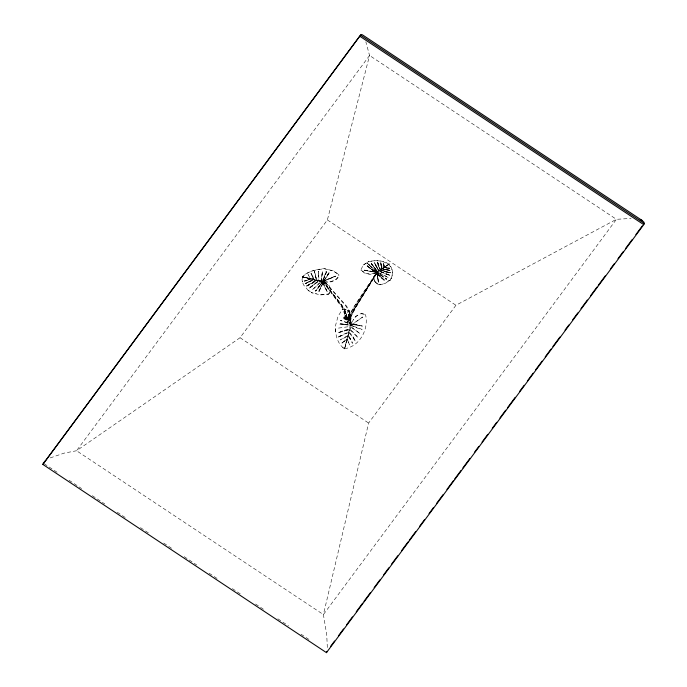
<?xml version="1.0" encoding="UTF-8"?>
<svg xmlns="http://www.w3.org/2000/svg" width="687" height="687" viewBox="0 0 687 687"><rect width="100%" height="100%" fill="white"/><g stroke="black" fill="none" stroke-linecap="round" stroke-linejoin="round"><path stroke-width="0.52" stroke-dasharray="3.44 2.58" d="M326.024 271.545L326.17 272.559C315.29 298.785 328.661 264.529 326.265 272.696L322.547 281.335L323.981 280.88L329.185 272.842L323.981 280.88M326.119 271.691L326.016 272.593M345.552 319.584L343.655 318.321L344.582 314.139L342.719 308.489L323.13 281.747L324.668 281.696L346.068 305.492A44.105 18.351 24.3 0 1 350.061 316.389L349.065 319.584L344.745 318.339L345.552 319.584L346.497 316.595A40.877 17.012 24.3 0 0 341.731 305.105L323.345 281.902L323.783 281.696M327.347 647.558L326.72 634.728L323.405 614.573L368.627 423.055L455.945 305.268L616.419 219.316L631.078 218.423M383.973 267.372L383.69 263.173L384.256 267.08L382.23 268.471L380.838 262.537L382.23 268.471M383.69 263.173L384.085 267.191M321.181 281.035L322.443 271.339L321.181 281.035L319.034 280.571L318.364 271.193L319.034 275.599M391.221 278.372C397.215 264.237 380.804 258.372 369.846 261.541L368.387 261.515L369.958 261.361C377.197 260.021 388.498 260.184 391.659 268.334C392.56 271.545 392.56 275.066 391.332 278.192C390.748 278.982 390.396 278.905 391.332 278.192M316.509 279.901L318.794 280.519L318.364 271.193M328.738 294.113L330.627 290.12L329.94 287.947L330.756 289.21L330.43 291.554L328.738 294.113L327.553 294.551L320.288 294.878L311.288 292.671L316.406 293.796M330.035 288.093L329.107 285.56L322.658 281.241L302.168 276.784L323.362 282.099L327.751 282.159L331.306 281.816L335.866 279.772L337.875 277.823L338.914 274.998L338.665 275.513M347.296 322.735L349.288 319.936L348.987 319.395L347.854 320.005L347.966 319.481C351.589 316.784 348.987 322.589 347.193 323.259L347.553 321.825M350.516 323.663L350.61 324.736L350.164 314.637A40.877 2.911 -80.3 0 0 348.421 315.453L348.223 315.951L349.013 314.491L348.549 315.118L348.97 314.637L350.868 324.118M390.542 279.97C388.49 280.253 383.088 284.538 390.542 279.97L390.766 278.699M322.375 281.301L321.439 281.095L322.443 271.339M376.528 272.061C364.694 260.382 363.672 259.866 376.639 271.88L373.659 277.35L374.338 280.743L375.798 282.743L379.49 284.779L385.029 283.594L387.451 281.816M350.413 323.74L349.065 310.756A44.105 3.134 -80.3 0 0 347.27 312.181C344.573 316.406 345.956 325.483 348.876 315.479L348.567 316.011L348.781 314.466L348.867 314.972M302.057 278.991L302.297 281.859L302.263 276.921C307.87 270.893 316.57 269.416 324.307 268.626L333.143 270.824L338.519 274.302L334.818 272.172M376.485 273.426L356.587 303.027A40.877 5.9 -52.9 0 0 348.893 316.999M376.193 273.211L376.579 273.503L355.866 307.372L350.774 317.008M351.34 325.226C351.031 319.069 351.881 310.163 343.989 309.073L342.066 309.785L337.952 316.587L335.136 327.003L335.608 328.721C335.436 336.037 338.159 344.634 344.556 348.824L351.323 325.191L362.745 317.05M335.608 328.721L335.539 331.727M350.55 323.448L349.065 310.756M342.658 347.519L344.573 348.859L350.361 324.942L353.324 319.859L355.497 316.681L359.73 313.933L362.538 313.598L365.57 314.749L365.055 314.783M50.177 457.928L64.046 453.145L76.549 450.741L240.055 337.721L327.373 219.943L369.554 55.484L365.845 41.83M344.573 348.859L351.057 324.178L350.327 315.187A40.361 2.868 -80.3 0 0 348.601 315.986L348.326 316.681L348.61 316.003M349.228 311.305A43.582 3.1 -80.3 0 0 347.459 312.714C345.26 315.865 346.05 323.938 348.421 315.453M347.854 320.005L348.215 318.605M347.193 323.259L347.923 320.743M349.288 319.936L354.406 309.141L376.442 273.503M349.949 319.378L350.525 317.557M346.016 319.816L346.969 317.016A39.022 2.774 -80.3 0 1 348.635 316.243L348.438 315.402M348.103 319.129L348.549 317.609M374.14 280.038L373.762 277.17L374.518 275.298M363.105 265.053L367.674 262.374L363.105 265.053L360.907 270.077L364.488 272.971L370.078 274.371L376.107 273.005L389.228 263.954L376.287 272.207L371.71 269.613L367.305 265.663L375.119 272.026M322.95 283.422L318.897 291.219L322.598 282.812L327.201 291.632L322.22 282.056L323.173 281.825L324.479 282.692M319.086 291.503L322.787 283.096L322.22 282.056M348.455 318.115L348.987 316.501A40.361 5.822 -52.9 0 1 356.587 302.701L376.236 273.091M347.82 321.258L348.395 319.558A43.582 6.286 -52.9 0 1 355.377 306.6L376.201 273.727M350.353 318.09L350.945 316.492A39.022 5.633 -52.9 0 1 358.305 303.139L376.648 273.289M318.897 291.219L322.761 283.147M327.201 291.632L322.529 281.979L331.211 281.679L336.759 278.802L338.571 275.367M343.646 318.029L344.299 317.798L345.209 314.921A39.022 16.239 24.3 0 0 340.649 303.946L323.268 281.687M344.591 318.467C346.935 314.285 344.565 309.768 341.928 305.955L323.345 281.902M344.986 319.584L345.922 316.621A40.361 16.797 24.3 0 0 341.207 305.277L323.062 281.902M348.489 319.584L349.485 316.424A43.582 18.137 24.3 0 0 345.535 305.646L324.496 281.756M320.966 283.662L321.851 281.953L315.608 291.082L321.061 283.808M323.792 280.605L329.004 272.559M324.238 280.425L329.185 272.842M318.828 287.003C327.914 272.868 317.669 290.034 315.608 291.082M360.907 270.077L365.75 273.323L370.19 274.19L376.88 272.645L378.339 282.108L376.768 272.833M376.261 272.413L364.11 270.257L376.399 272.026L376.107 273.005M369.168 265.302L368.867 264.203M369.408 265.122L368.756 264.383M371.289 263.473L377.386 271.408L371.289 263.473L377.111 271.691L376.287 272.207M378.623 270.738L374.338 262.331L378.88 270.463L377.275 271.588M369.28 265.122L376.416 272.129M375.342 271.657L374.698 271.958L371.581 269.708L367.305 265.663M377.481 261.945L380.409 269.502L377.481 261.945L378.254 265.594L380.143 269.785L378.769 270.644L374.226 262.511M376.029 266.522L374.338 262.331M378.254 265.594L377.592 261.764M377.111 271.691L371.401 263.293M380.297 269.682L382.015 268.6L380.942 265.551L380.838 262.537M377.163 273.718L384.273 280.348L377.163 273.718L377.266 272.559L386.729 279.094L385.459 278.862L377.369 272.49L386.729 279.094M378.339 282.108L377.378 273.357M380.143 269.785L378.365 265.414M374.338 280.743L374.252 279.858M382.23 276.165L378.838 273.838M382.015 268.6L381.053 265.371M374.913 281.661L374.441 280.562M375.798 282.743L375.025 281.481M384.273 280.348L379.859 276.603L380.22 276.157M386.558 268.128L389.675 268.153L384.273 267.621L389.675 268.153M377.627 284.126L379.602 284.598L385.029 283.594M386.412 269.716L382.633 268.806L390.225 270.352L382.427 268.943L390.225 270.352M384.557 273.624L389.795 275.212L379.233 271.253L389.795 275.212M386.085 271.7L380.813 270.111L390.903 272.851L386.025 272.069L380.667 270.223L390.903 272.851M388.103 277.479L377.816 272.275L388.215 277.299M367.562 262.554L368.498 261.335M349.013 315.402L348.498 315.608M302.357 277.059C307.965 271.03 316.664 269.553 324.401 268.772L333.143 270.824M312.559 289.588L320.932 281.713L312.654 289.725M346.901 339.292L342.014 343.028L346.823 339.618M342.014 343.028L344.685 340.606M313.856 284.804L318.347 281.035L309.373 288.102L318.579 281.095L309.279 287.965M342.074 309.82L343.096 309.03M377.034 272.833L389.228 263.954L376.321 272.645L377.146 272.653L378.443 281.928M357.635 315.256L355.514 316.716L353.324 319.859M376.373 273.727L355.368 306.943A44.105 6.363 -52.9 0 0 348.292 320.056M362.736 317.016L351.246 324.874M315.522 290.945L316.595 290.232M311.34 283.868C329.082 273.125 293.71 292.808 311.34 283.868L315.943 280.399L306.454 286.093M309.373 288.102L314.114 284.993M348.558 332.448C331.1 340.804 338.227 336.329 348.635 332.156M389.117 264.134L384.153 267.26L383.578 263.353M309.425 281.67C322.667 274.972 295.685 288.274 309.425 281.67L305.526 283.456M309.554 281.996L313.358 279.841L305.432 283.319M338.519 337.145L343.242 334.509M307.759 279.961L310.026 278.965L304.556 281.017L310.301 279.034L304.556 281.017M306.359 285.947L311.168 283.525M347.785 335.642C340.263 339.576 335.797 342.761 347.691 336.046M322.83 281.43L335.565 276.191L322.924 281.567M335.471 276.054L322.658 281.241L323.173 281.825L302.168 276.784L322.315 282.194M324.427 280.7L335.565 276.191M338.236 332.645L349.254 329.597L338.253 332.68L343.526 330.602L349.322 329.322L343.543 330.636M320.288 294.878L328.644 293.967M304.65 281.163L307.991 280.15M340.108 323.835C352.895 325.106 334.32 324.204 340.048 323.646L350.31 325.191M338.511 328.103L349.992 326.48M344.548 348.79C360.04 346.334 368.962 328.953 365.553 314.715M361.01 313.701L364.728 314.345M323.929 281.601L324.668 281.696M344.402 324.539L350.258 325.389M344.213 324.393L348.266 324.857M389.563 268.334L384.437 267.501L386.747 267.878M344.299 317.798L349.065 319.584M356.613 324.951L362.418 326.067L352.448 324.479M356.639 324.625L352.817 324.127L362.418 326.067M364.11 270.257L374.698 271.958M386.3 269.897L390.113 270.532M346.282 309.493L343.989 309.073M364.222 270.077L376.373 272.232M302.263 276.921L310.198 278.647L308.068 274.534L310.472 278.707L313.263 279.317L311.039 273.271M313.607 279.386C311.881 270.498 312.053 281.996 316.346 279.987C313.856 268.48 313.289 267.389 316.346 279.987M353.247 326.127C338.691 320.185 368.189 332.98 360.984 328.97L351.272 325.466M385.974 271.88L390.791 273.031M346.025 321.988L349.614 323.371L340.297 320.382L349.795 323.74M310.395 291.632L308.283 290.455L311.383 292.808M389.692 275.393L379.37 271.15L384.763 273.366M385.459 278.767L386.626 279.274M327.373 219.943L455.945 305.268M240.055 337.721L368.627 423.055M44.148 463.708L58.421 473.18M69.121 480.29L81.607 488.577M92.316 495.679L104.802 503.966M117.288 512.253L127.104 518.762M140.483 527.642L150.29 534.16M163.669 543.039L173.485 549.548M184.185 556.65L196.68 564.937M209.166 573.224L218.973 579.734M232.361 588.613L242.167 595.131M255.547 604.01L265.362 610.52M277.849 618.807L288.549 625.909M301.043 634.195L310.85 640.713M371.804 269.347L374.922 271.597M350.902 326.746L360.134 333.633L350.817 327.046M375.909 282.563L377.738 283.946M377.163 272.748L378.735 274.019M367.081 266.024L371.581 269.708M384.497 279.978L377.429 273.684M376.528 271.949L372.277 267.87M348.575 311.125L347.605 310.292M350.035 329.794L358.125 337.729L354.501 333.393L350.112 329.52M377.206 274.044L379.859 276.603M308.377 290.592L303.809 285.26L302.203 281.722M349.305 332.319L353.084 336.785L355.643 341.533L349.219 332.62M350.817 339.326C343.663 329.271 352.757 341.259 352.465 343.345L348.206 336.175M324.676 276.191L322.547 281.335M312.533 276.234L313.263 279.317M376.141 266.341L378.726 270.558M352.852 336.956L355.643 341.533M310.945 273.134L312.748 276.105M338.425 274.156L339.009 275.143M350.61 324.736L344.445 312.37L350.379 324.977M314.191 271.502L315.908 275.427L316.604 280.038M346.222 315.29L346.411 315.788M347.424 318.364L347.622 318.871M347.287 339.387L349.7 344.986L347.193 339.713M350.078 314.131L350.241 314.68M348.635 316.243L350.439 324.479M380.727 262.717L380.942 265.551M369.554 55.484L76.549 450.741L323.405 614.573L616.419 219.316L369.554 55.484"/><path stroke-width="1.03" d="M42.817 464.403L361.01 34.479L362.341 34.779L642.062 220.415L644.045 222.322L643.745 224.666L326.471 652.65L42.817 464.403L360.529 35.131L644.183 223.378L643.745 224.666L360.091 36.42M326.471 652.65L326.909 651.362M330.739 646.201L334.569 641.031M338.399 635.861L343.509 628.974M346.695 624.672L352.44 616.917M356.27 611.756L362.659 603.143M363.93 601.417L370.319 592.804M374.149 587.643L379.894 579.888M383.724 574.727L388.833 567.831M391.384 564.388L397.764 555.783M401.594 550.613L407.984 542M409.254 540.274L415.644 531.669M419.474 526.5L424.575 519.612M429.049 513.584L433.514 507.556M436.709 503.253L443.089 494.64M446.919 489.47L453.308 480.857M454.579 479.14L460.968 470.526M462.883 467.941L469.899 458.469M474.373 452.441L478.839 446.413M482.034 442.11L487.779 434.356M492.244 428.327L496.718 422.299M499.904 417.997L505.649 410.251M507.564 407.666L515.224 397.326M519.698 391.298L524.164 385.27M527.358 380.967L533.103 373.221M535.654 369.769L542.043 361.164M545.229 356.854L550.974 349.108M552.889 346.523L559.914 337.051M565.023 330.164L568.853 324.994M572.683 319.824L577.784 312.937M580.979 308.635L587.359 300.021M590.554 295.719L596.943 287.106M598.214 285.38L605.238 275.908M610.348 269.021L614.178 263.851M618.008 258.69L623.109 251.794M625.668 248.35L632.049 239.737M635.879 234.576L642.259 225.963M43.255 463.124L45.643 460.608M640.25 219.668L642.062 220.415"/></g></svg>
